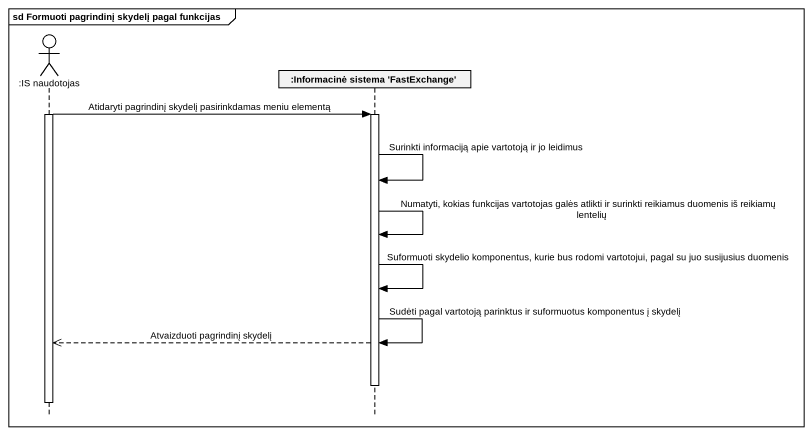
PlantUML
@startuml
mainframe sd Formuoti pagrindinį skydelį pagal funkcijas
hide footbox
actor ":IS naudotojas" as IS_naudotojas
participant ":Informacinė sistema 'FastExchange'" as Informacinė_sistema

activate IS_naudotojas
IS_naudotojas -> Informacinė_sistema : Atidaryti pagrindinį skydelį pasirinkdamas meniu elementą
activate Informacinė_sistema
Informacinė_sistema -> Informacinė_sistema : Surinkti informaciją apie vartotoją ir jo leidimus
Informacinė_sistema -> Informacinė_sistema : Numatyti, kokias funkcijas vartotojas galės atlikti ir surinkti reikiamus duomenis iš reikiamų lentelių
Informacinė_sistema -> Informacinė_sistema : Suformuoti skydelio komponentus, kurie bus rodomi vartotojui, pagal su juo susijusius duomenis
Informacinė_sistema -> Informacinė_sistema : Sudėti pagal vartotoją parinktus ir suformuotus komponentus į skydelį
Informacinė_sistema -->> IS_naudotojas : Atvaizduoti pagrindinį skydelį
deactivate Informacinė_sistema
deactivate IS_naudotojas
@enduml
